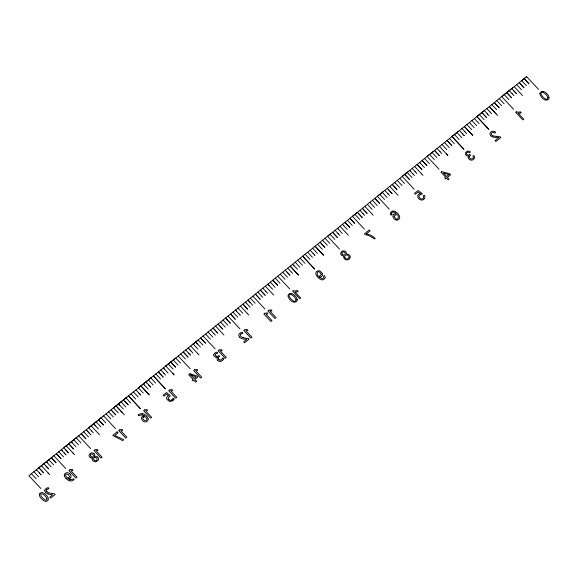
<?xml version="1.0" encoding="UTF-8"?>
<svg xmlns="http://www.w3.org/2000/svg" width="578" height="578" viewBox="0 0 578 578"><rect width="100%" height="100%" fill="white"/><g stroke="black" fill="none" stroke-linecap="round" stroke-linejoin="round"><path stroke-width="0.87" d="M495.519 132.275L494.746 133.135L492.962 132.29L491.343 133.236L491.343 134.92L493.07 135.953M469.726 154.55L470.615 155.287L469.408 156.212L469.242 157.541L470.933 159.102L473.057 158.473L473.433 157.44L472.905 156.038L474.032 155.583L474.617 157.722L473.425 159.586L471.619 160.229L469.589 159.716L468.144 157.946L468.498 156.06L466.901 155.937L465.709 154.911L465.615 152.44L467.877 150.966L470.391 151.826L469.618 152.686L467.978 152.043L466.648 152.838L466.706 154.326L468.274 155.186A2.659 2.355 29.8 0 0 469.596 154.666M393.828 214.402L393.43 214.799A2.847 2.522 29.8 0 0 393.047 215.5L392.917 216.338A3.165 2.803 29.8 0 0 393.177 217.516L393.943 218.643A4.082 3.62 29.8 0 0 395.706 219.828L396.147 219.958M143.272 417.063C141.697 418.631 144.579 421.55 146.299 420.43A1.698 1.51 29.8 0 0 146.769 419.079A3.988 3.533 29.8 0 0 145.735 417.367A1.871 1.662 29.8 0 0 143.279 417.07M214.864 353.093L214.185 353.844A2.399 2.124 29.8 0 0 213.846 354.849M521.833 80.465L526.616 76.628L538.559 89.431M38.3 468.173L52.165 457.054M64.707 446.996L77.047 437.098M89.59 427.048L101.938 417.143M114.473 407.093L126.82 397.187M139.363 387.137L151.703 377.239M165.763 365.968L174.997 358.562M192.163 344.799L198.312 339.871M330.732 233.693L277.751 276.168M339.496 249.053L327.545 236.286L357.19 212.48M383.626 191.282L352.457 216.316M402.18 176.406L408.509 171.326M427.063 156.45L433.399 151.371M451.945 136.495L458.282 131.423M484.704 110.232L476.836 116.539L488.807 129.335L476.857 116.568L452.155 136.372M501.718 96.591L512.65 87.827M53.783 455.753L78.695 435.826L90.638 448.586M78.673 435.798L178.234 356.012L190.184 368.771M178.212 355.983L228.007 316.101L239.949 328.868M227.985 316.079L277.78 276.197L289.723 288.957M402.23 176.406L427.084 156.472L439.034 169.238M427.272 156.327L451.974 136.524L463.896 149.305L451.996 136.502M477.204 116.294L501.74 96.613L513.69 109.379M502.087 96.338L526.457 76.802M516.27 111.8L515.692 112.262L522.859 119.949L523.755 119.227L518.17 113.237A8.193 7.268 29.8 0 0 521.06 112.862M366.474 233.801L370.115 230.882L369.255 229.957L364.443 233.815L365.144 234.567A16.249 14.414 29.8 0 1 372.001 237.312M222.407 360.556L221.461 361.134A3.23 2.868 29.8 0 1 219.907 361.423A3.027 2.688 29.8 0 1 217.776 360.354M172.714 400.771L169.787 401.537L167.15 399.6A2.803 2.485 29.8 0 1 166.767 397.996M423.595 199.475L423.284 199.677A3.287 2.919 29.8 0 1 420.957 199.974C418.566 199.576 416.377 196.188 418.616 194.331A3.352 2.977 29.8 0 1 420.43 193.731L418.169 192.019L415.351 194.28L414.484 193.355L418.039 190.509L422.475 193.832C420.762 194.504 416.89 195.747 420.069 198.362C420.921 199.135 422.395 199.302 423.212 198.391C424.534 197.416 422.193 195.66 424.115 195.342M168.913 399.543L168.408 397.585L170.3 395.749L166.486 392.52L163.155 395.186L164.051 396.147L166.587 394.109L168.458 395.663L168.003 395.981A3.844 3.41 29.8 0 0 166.746 397.989M73.681 479.993L72.192 480.723A4.537 4.024 29.8 0 1 69.548 480.737M391.978 214.59L390.988 215.218L390.41 214.012A2.666 2.363 29.8 0 1 390.54 212.61L392.252 211.107A3.071 2.724 29.8 0 1 393.278 210.934C396.407 211.432 399.665 214.452 399.723 217.725A3.179 2.818 29.8 0 1 399.384 218.636L398.184 219.734A3.042 2.702 29.8 0 1 396.147 219.958M393.134 211.996C394.319 211.779 397.028 213.903 395.988 213.831A2.832 2.514 29.8 0 0 395.063 213.846M496.242 136.263L495.469 136.227A18.178 16.126 29.8 0 1 493.07 135.975M246.546 338.274L248.367 338.52L249.024 339.228L244.595 342.783L243.699 341.829L246.633 339.474L245.426 339.308A16.907 14.992 29.8 0 1 242.081 338.672A5.05 4.48 29.8 0 1 239.646 337.212M545.726 99.156L543.371 97.444A19.876 17.629 29.8 0 1 542.525 96.54L541.037 94.142A1.922 1.705 29.8 0 1 543.132 92.27M293.797 301.21L291.442 299.498A19.876 17.629 29.8 0 1 290.597 298.595L289.116 296.196A1.922 1.705 29.8 0 1 291.204 294.325M543.118 92.343L545.784 94.315A19.775 17.542 29.8 0 1 546.42 95.002L547.901 97.415M291.189 294.404L293.855 296.37A19.775 17.542 29.8 0 1 294.491 297.063L295.972 299.469M190.733 374.934L196.036 376.863L194.056 378.482L190.697 374.963M223.758 358.663L222.646 358.013A3.967 3.519 29.8 0 1 221.576 359.581A2.283 2.023 29.8 0 1 220.088 360.137M174.05 399.008L172.995 398.35A4.227 3.75 29.8 0 1 171.933 399.86M319.157 277.014L322.329 278.813L323.882 277.859L323.543 276.226L324.525 275.598L325.118 276.811A2.594 2.298 29.8 0 1 324.995 278.199L323.579 279.564A3.237 2.876 29.8 0 1 321.585 279.781C318.933 278.899 316.469 276.544 315.798 273.791A3.273 2.904 29.8 0 1 315.826 273.105A3.468 3.078 29.8 0 1 315.935 272.664A3.338 2.962 29.8 0 1 316.636 271.573L317.604 270.959A3.013 2.673 29.8 0 1 318.492 270.779L319.135 270.8A3.193 2.832 29.8 0 1 320.096 271.075L322.452 273.589M528.921 83.731L524.167 78.637L528.892 83.752M521.652 80.653L526.428 85.732M523.943 87.726L519.16 82.647M523.914 87.748L520.063 83.615M521.428 89.742L516.696 84.619M514.21 86.621L522.526 95.58M513.517 90.536L516.479 93.708M511.725 88.615L516.45 93.73M509.211 90.63L512.187 93.817M506.747 92.603L511.501 97.704M506.718 92.624L511.472 97.718M504.233 94.619L509.008 99.698M520.229 111.988L521.074 112.891M499.255 98.607L504.03 103.686M496.791 100.586L501.545 105.68M499.06 107.681L494.306 102.581L499.031 107.696M496.567 109.676L491.813 104.575M496.105 113.837L489.328 106.569L495.043 112.746M486.835 108.563L489.812 111.756M484.321 110.579L487.594 114.09M481.857 112.558L486.611 117.652L481.835 112.58M479.35 114.574L484.126 119.653M474.372 118.562L479.148 123.641M471.908 120.535L476.662 125.636M470.29 123.519L474.17 127.63M471.684 129.624L466.93 124.53M464.437 126.524L472.775 135.469L464.416 126.546M461.952 128.518L464.929 131.712M459.438 130.534L462.711 134.045M463.917 135.295L464.221 135.613L462.443 133.706M456.952 132.528L461.728 137.607M454.46 134.522L459.243 139.601M449.482 138.518L454.265 143.597M447.018 140.49L451.772 145.591L446.996 140.512M445.407 143.474L449.287 147.585M446.794 149.579L442.04 144.486M439.533 146.501L446.332 153.748M437.069 148.474L440.046 151.667M439.331 155.569L434.577 150.468L439.309 155.583M432.062 152.484L436.845 157.563M429.577 154.478L434.353 159.557M424.599 158.473L429.375 163.545M420.524 163.429L424.404 167.541M421.911 169.535L417.157 164.434L421.889 169.556M414.643 166.45L421.449 173.696M412.179 168.429L415.156 171.615M410.293 171.066L409.694 170.423L412.945 173.949M407.179 172.439L411.955 177.518M414.151 189.194L402.201 176.427L377.34 196.361L389.261 209.142M399.716 178.421L404.492 183.501M397.252 180.401L402.006 185.495M395.634 183.378L399.514 187.496M389.76 186.405L398.119 195.328M387.296 188.377L392.05 193.478M388.17 189.367L392.029 193.5M384.782 190.393L388.055 193.905M382.296 192.387L387.072 197.466M379.804 194.389L384.587 199.468M374.855 198.355L379.609 203.456L374.826 198.377M372.362 200.349L377.116 205.45M374.631 207.444L369.848 202.365M372.145 209.438L367.391 204.345M364.877 206.36L373.236 215.276M359.899 210.349L363.172 213.86M357.435 212.321L362.189 217.422M357.406 212.343L362.16 217.444M354.921 214.337L359.697 219.416M352.428 216.338L364.378 229.098M354.719 223.411L349.965 218.311L354.697 223.426M347.479 220.305L352.233 225.406M349.748 227.4L344.994 222.299M349.719 227.421L344.965 222.32M343.672 225.601L347.255 229.394M339.987 226.309L348.353 235.232M338.13 228.931L337.523 228.288L342.255 233.404M335.009 230.304L338.289 233.815M337.299 237.377L332.545 232.277L337.277 237.399M330.038 234.292L334.814 239.371M325.06 238.281L329.836 243.36M322.596 240.26L327.35 245.361M321.007 243.222L324.858 247.355L320.082 242.276M322.372 249.349L317.618 244.248M312.619 248.258L315.617 251.43M310.126 250.26L313.399 253.764M314.613 255.014L314.909 255.332L313.132 253.431M307.641 252.254L312.416 257.333M305.148 254.248L309.931 259.327M302.684 256.22L314.605 269.008M302.662 256.242L314.584 269.023M300.17 258.236L304.953 263.315M297.706 260.216L302.46 265.309M299.975 267.303L295.199 262.231M293.906 265.512L297.489 269.305M290.243 266.198L298.58 275.142L290.221 266.22M287.728 268.214L292.511 273.293M285.243 270.208L290.019 275.287L286.442 271.494M282.75 272.202L287.533 277.281M297.128 290.77L297.973 291.68M280.265 274.203L285.041 279.275M275.287 278.191L280.07 283.271M277.577 285.265L272.823 280.164L277.556 285.286M275.092 287.259L270.309 282.18M267.824 284.174L272.599 289.253M265.331 286.175L273.697 295.091M262.846 288.169L265.851 291.341M265.136 295.242L260.382 290.142L265.114 295.264M257.867 292.157L262.65 297.236M260.158 299.231L255.404 294.137L260.136 299.252M252.889 296.146L264.84 308.912M250.404 298.147L255.18 303.226M250.325 302.677L247.94 300.119L252.694 305.22M246.322 303.103L250.202 307.214M240.448 306.123L247.254 313.37M237.963 308.125L242.738 313.197M235.499 310.097L236.395 311.058M235.47 310.119L238.743 313.623M239.957 314.88L240.253 315.198L238.476 313.29M232.985 312.113L237.76 317.192M230.297 323.174L225.543 318.081L230.268 323.196M223.029 320.096L227.804 325.168M225.319 327.17L220.565 322.069M219.568 325.667L222.833 329.164L219.25 325.371M215.565 326.079L223.924 335.002M213.072 328.073L217.855 333.152L213.976 329.041M210.609 330.052L213.86 333.578M208.094 332.068L212.877 337.14M205.609 334.062L210.385 339.142M203.124 336.056L215.067 348.823M205.414 343.13L200.66 338.029L205.385 343.151M198.146 340.045L202.921 345.124M200.436 347.118L195.682 342.024M197.445 343.968L195.653 342.039M194.367 345.326L197.943 349.119M190.675 346.034L197.481 353.281M188.211 348.007L190.899 350.882M188.19 348.028L192.965 353.107M185.726 350.001L188.977 353.534M190.184 354.784L190.48 355.102L188.703 353.194M187.994 357.096L183.24 352.002L187.966 357.117M180.726 354.018L185.502 359.09M175.748 358.006L180.524 363.085M173.256 360L178.038 365.079M175.546 367.073L170.792 361.973L175.524 367.095M169.477 365.274L173.06 369.067M165.792 365.99L174.159 374.905L172.569 373.251M163.328 367.962L164.231 368.923M163.307 367.984L168.082 373.063M160.843 369.956L164.087 373.489M155.836 373.966L160.619 379.045M150.858 377.961L155.641 383.033M148.373 379.956L153.156 385.035M148.589 384.804L150.663 387.029M146.812 382.896L150.641 387.05M144.594 385.23L148.178 389.023M138.417 387.932L143.2 393.011M135.953 389.912L140.707 395.012L138.908 393.119M133.439 391.927L138.221 397.007M130.953 393.921L135.729 399.001M128.489 395.894L140.411 408.682M128.468 395.916L140.389 408.704M125.975 397.91L130.758 402.989M123.49 399.911L128.265 404.983L124.985 401.508M125.78 406.984L121.026 401.883M119.711 405.185L123.287 408.978M117.103 407.006L122.305 412.584M116.019 405.893L124.386 414.816M113.534 407.887L118.309 412.967M111.07 409.867L115.824 414.961L112.248 411.168M108.556 411.883L113.339 416.955M106.07 413.877L110.846 418.956M103.578 415.871L115.528 428.638M101.092 417.865L105.868 422.944M103.383 424.938L98.628 419.838L103.354 424.96M100.89 426.932L96.136 421.839M98.404 428.927L94.25 424.476M95.421 425.776L93.629 423.855M91.136 425.849L99.503 434.772M88.651 427.843L91.627 431.036M88.275 432.055L86.187 429.815L89.431 433.348M90.645 434.598L90.941 434.916L89.164 433.009M83.673 431.831L88.448 436.91M81.209 433.811L85.963 438.904L81.18 433.825M76.209 437.821L80.985 442.9M73.717 439.815L78.5 444.894M72.156 442.755L76.007 446.888M73.522 448.882L68.739 443.803M69.938 445.089L73.493 448.904M66.253 445.797L73.052 453.051M63.761 447.798L68.544 452.877L65.856 450.038M61.297 449.771L62.2 450.739M61.275 449.792L64.548 453.304M65.755 454.554L66.051 454.872L64.281 452.964M58.783 451.786L63.566 456.866M56.326 453.759L61.08 458.86L56.297 453.781M65.755 468.541L53.812 455.775L28.9 475.708L40.872 488.497M74.186 479.61L73.363 478.729A3.128 2.774 29.8 0 1 73.038 478.989L71.766 479.603A3.042 2.695 29.8 0 1 70.003 479.61M51.348 457.754L56.102 462.848L51.319 457.776M48.834 459.77L53.61 464.849M51.124 466.843L46.37 461.743L47.244 462.732M45.965 465.984L48.631 468.837M48.61 468.859L43.856 463.758M41.363 465.752L48.169 472.999M38.878 467.747L43.653 472.826M39.781 468.715L43.632 472.847M36.717 470.044L36.414 469.726L39.665 473.252M40.872 474.502L41.168 474.82L39.391 472.92M33.9 471.742L38.683 476.821M31.414 473.736L36.19 478.815M512.209 93.802L513.986 95.71M496.076 113.859L497.665 115.513M489.79 111.778L491.567 113.685M487.326 113.75L489.075 115.679M469.394 122.55L470.319 123.497M464.907 131.733L466.677 133.641M444.504 142.506L445.428 143.452M446.852 154.304L447.892 155.417L446.31 153.762M440.017 151.689L441.794 153.589M419.621 162.461L420.546 163.408M421.427 173.718L423.009 175.372M415.134 171.637L416.911 173.544M412.67 173.617L414.419 175.539M394.738 182.417L395.663 183.356M392.274 184.389L397.028 189.49L392.245 184.411M387.787 193.565L389.536 195.494M362.897 213.52L364.653 215.45M342.501 224.3L343.7 225.579M338.014 233.476L339.763 235.398M323.463 255.187L315.126 246.242L323.442 255.209M315.595 251.452L317.394 253.337M292.706 264.225L293.927 265.49M267.845 284.159L269.045 285.445M265.822 291.363L267.621 293.248M245.426 302.135L246.351 303.082M243.562 304.758L247.716 309.208L242.933 304.129M247.225 313.392L248.807 315.046M218.051 324.085L219.272 325.349M213.585 333.246L215.341 335.168M193.168 344.04L194.389 345.304M197.459 353.303L199.042 354.957M168.285 363.988L169.506 365.26M163.82 373.15L165.568 375.079M145.909 381.928L146.783 382.918M144.616 385.208L143.423 383.922L143.698 384.269M118.533 403.877L119.733 405.164M118.512 403.899L119.408 404.867M91.649 431.015L93.426 432.922M71.253 441.787L72.127 442.777M73.03 453.065L74.613 454.72M48.147 473.021L49.73 474.675M138.315 414.932L139.117 415.806L141.22 414.888A2.861 2.536 29.8 0 1 142.13 414.917M319.099 276.949L319.005 276.84A3.02 2.68 29.8 0 0 320.588 276.92A2.912 2.579 29.8 0 0 321.693 276.414A3.287 2.919 29.8 0 0 322.098 276.017A2.847 2.529 29.8 0 0 322.553 275.049A3.309 2.933 29.8 0 0 322.589 274.174A3.02 2.68 29.8 0 0 322.452 273.625M242.399 332.415L242.825 333.506A3.526 3.121 29.8 0 0 240.845 334.012M46.811 498.388L46.97 499.276A1.17 1.04 29.8 0 1 46.637 499.891L46.543 499.956A1.344 1.192 29.8 0 1 45.698 500.115L44.824 499.782A9.104 8.07 29.8 0 1 42.656 497.911A8.908 7.904 29.8 0 1 40.886 495.577L40.756 494.761A1.25 1.113 29.8 0 1 41.052 494.082L41.125 494.017A1.127 1.004 29.8 0 1 41.71 493.807L42.483 493.952A3.432 3.042 29.8 0 1 42.996 494.19L43.415 494.45A10.05 8.916 29.8 0 1 45.084 495.96A8.728 7.745 29.8 0 1 46.869 498.366M297.164 299.606C296.919 295.82 289.325 290.019 287.923 295.9C288.689 299.223 292.916 304.144 296.442 301.514A2.955 2.623 29.8 0 0 297.186 299.614M297.078 290.662A6.56 5.816 29.8 0 1 293.154 290.647L292.591 291.045L299.758 298.732L300.661 298.01L295.076 292.02A8.193 7.268 29.8 0 0 297.959 291.644M296.059 299.462A1.972 1.756 29.8 0 1 293.783 301.283M366.466 233.931A14.797 13.128 29.8 0 1 375.223 238.367L374.356 239.054A13.424 11.907 29.8 0 0 372.051 237.233M392.007 214.575A2.572 2.283 29.8 0 1 391.523 213.427M393.871 214.344A3.165 2.803 29.8 0 1 395.121 213.788M391.552 213.419A1.893 1.676 29.8 0 1 393.141 212.01M424.245 195.263A3.403 3.02 29.8 0 1 423.623 199.504M495.584 132.203A3.576 3.172 29.8 0 0 491.994 131.379A3.576 3.172 29.8 0 0 489.906 133.944C490.166 137.73 494.855 137.326 497.571 137.477A4.841 4.299 29.8 0 1 498.677 137.658L495.028 140.599L495.888 141.523L500.743 137.629A2.413 2.146 29.8 0 0 500.028 137.051M496.264 136.365A8.908 7.897 29.8 0 1 500.071 136.892M520.178 111.879A6.56 5.816 29.8 0 1 516.255 111.865M547.987 97.407A1.972 1.756 29.8 0 1 545.704 99.228M240.903 334.084A1.842 1.633 29.8 0 0 240.21 335.226A2.131 1.893 29.8 0 0 240.903 336.418A4.335 3.844 29.8 0 0 243.114 337.595M246.546 338.246A24.551 21.776 29.8 0 1 243.107 337.66M242.392 332.386A4.516 4.003 29.8 0 0 239.819 333.325L238.989 334.257A2.384 2.11 29.8 0 0 238.757 335.276A3.165 2.803 29.8 0 0 239.66 337.198M217.472 357.19A2.644 2.348 29.8 0 1 213.658 354.841M214.908 353.136A4.624 4.097 29.8 0 1 217.198 352.147L217.696 353.223A3.482 3.085 29.8 0 0 215.97 353.808A1.64 1.452 29.8 0 0 215.702 355.875M217.509 357.24A2.695 2.391 29.8 0 0 217.025 358.707A2.753 2.442 29.8 0 0 217.798 360.332M223.794 358.678A4.877 4.328 29.8 0 1 222.364 360.506M220.081 360.065A1.922 1.705 29.8 0 1 218.86 359.415M218.881 359.393A1.871 1.662 29.8 0 1 218.318 357.926M218.354 357.934A2.738 2.428 29.8 0 1 219.178 356.698L219.662 356.301L218.896 355.477L218.419 355.86A2.536 2.247 29.8 0 1 217.176 356.323M217.184 356.359A1.604 1.423 29.8 0 1 215.832 355.788M174.079 399.022A5.079 4.508 29.8 0 1 172.678 400.72M171.941 399.868A2.348 2.081 29.8 0 1 170.467 400.337M170.467 400.366A2.218 1.965 29.8 0 1 168.935 399.528M142.13 414.946A4.487 3.981 29.8 0 1 144.507 415.979A2.904 2.572 29.8 0 0 142.166 416.528L141.307 418.313L142.354 420.509A4.06 3.605 29.8 0 0 144.673 421.882A2.991 2.652 29.8 0 0 146.682 421.572L147.491 420.929A3.114 2.76 29.8 0 0 148.105 418.963M138.315 414.925A6.857 6.083 29.8 0 1 140.122 413.949A5.007 4.443 29.8 0 1 142.275 413.711M142.289 413.624A6.907 6.127 29.8 0 1 146.559 416.211M146.581 416.203A5.31 4.711 29.8 0 1 148.17 418.956M94.568 456.382A3.208 2.847 29.8 0 1 97.841 457.285M97.798 457.321A2.702 2.399 29.8 0 1 98.506 459.214A3.049 2.702 29.8 0 1 97.928 460.587L95.543 461.938L92.964 460.904A2.68 2.384 29.8 0 1 92.227 459.431A3.547 3.15 29.8 0 1 92.523 457.899A3.092 2.738 29.8 0 1 90.891 457.798M96.605 460.435A1.799 1.597 29.8 0 1 94.135 460.16M96.642 460.464A1.85 1.64 29.8 0 0 96.548 458.087A2.261 2.009 29.8 0 0 94.055 457.48M94.2 460.102A2.001 1.777 29.8 0 1 93.593 458.824A3.338 2.962 29.8 0 1 94.069 457.487M90.334 455.32A1.452 1.286 29.8 0 1 90.862 454.366A1.546 1.373 29.8 0 1 91.96 453.997A1.655 1.474 29.8 0 1 92.942 454.604A1.647 1.459 29.8 0 1 93.412 455.695A3.056 2.709 29.8 0 1 93 456.858A2.03 1.799 29.8 0 1 90.862 456.338A1.821 1.618 29.8 0 1 90.378 455.327M94.098 453.802A2.724 2.42 29.8 0 1 94.51 456.338M94.171 453.716A3.027 2.68 29.8 0 0 90.045 453.564L89.294 454.445A2.276 2.016 29.8 0 0 89.055 455.37A2.587 2.298 29.8 0 0 89.742 457.039A2.529 2.24 29.8 0 0 90.898 457.762M70.01 479.567A5.151 4.566 29.8 0 1 67.958 478.541M70.155 477.977A2.803 2.493 29.8 0 1 67.994 478.526M64.331 475.6A2.854 2.529 29.8 0 1 64.866 473.714L65.524 473.165A3.186 2.825 29.8 0 1 67.698 472.739A3.945 3.497 29.8 0 1 70.039 474.09M66.123 478.505A5.715 5.072 29.8 0 1 64.259 475.615M69.533 480.802A7.5 6.654 29.8 0 1 66.102 478.533M70.039 474.083A3.143 2.789 29.8 0 1 70.328 478.129M46.999 489.364A1.842 1.633 29.8 0 0 46.312 490.512A2.131 1.893 29.8 0 0 46.999 491.697M46.941 489.291A3.526 3.121 29.8 0 1 48.92 488.815L48.494 487.695A4.516 4.003 29.8 0 0 45.915 488.612L45.084 489.544A2.384 2.11 29.8 0 0 44.853 490.563M46.955 491.741A4.335 3.844 29.8 0 0 49.209 492.882A24.551 21.776 29.8 0 0 52.641 493.533L54.462 493.807L55.12 494.515L50.691 498.07L49.795 497.109L52.728 494.761L51.521 494.595A16.907 14.992 29.8 0 1 48.184 493.959M48.184 493.93A5.05 4.48 29.8 0 1 45.741 492.499M45.756 492.485A3.165 2.803 29.8 0 1 44.838 490.563M350.152 257.073C350.152 260.757 344.336 260.945 343.672 257.492C344.907 254.92 340.247 256.545 340.731 253.294C340.897 250.281 345.752 249.927 346.323 252.882C345.471 254.941 350.716 253.569 350.152 257.073M394.138 216.309C399.268 225.499 400.092 209.59 394.138 216.309M539.852 93.679C540.452 97.09 544.816 102.089 548.37 99.459A2.955 2.623 29.8 0 0 549.114 97.552C548.746 93.867 541.557 88.029 539.852 93.679M69.584 476.431L69.107 477.399A1.944 1.72 29.8 0 1 67.279 477.63A1.474 1.308 29.8 0 1 66.81 477.233A4.573 4.053 29.8 0 1 65.646 475.477L65.661 475.369A1.532 1.358 29.8 0 1 66.051 474.119L68.117 474.285L69.584 476.431M321.361 274.427C315.87 281.472 315.855 265.468 321.361 274.427M39.904 493.554L39.803 493.684A2.652 2.348 29.8 0 0 39.42 495.064L39.499 495.592A4.992 4.429 29.8 0 0 39.853 496.538L40.301 497.326A10.838 9.609 29.8 0 0 41.703 499.016L43.617 500.62L45.568 501.357A2.731 2.42 29.8 0 0 47.071 501.083L47.88 500.418A2.673 2.37 29.8 0 0 48.357 499.067L48.263 498.344A5.347 4.747 29.8 0 0 47.801 497.188L47.577 496.777A10.39 9.219 29.8 0 0 46.254 495.093L44.369 493.446L42.411 492.622A2.803 2.485 29.8 0 0 40.72 492.882L39.904 493.554M264.825 313.254L263.886 314.006L270.865 321.484L271.963 320.638L265.952 314.194L267.852 313.89L267.318 312.843L264.825 313.254M69.866 469.82L68.927 470.571L75.906 478.057L77.004 477.211L70.993 470.767L72.893 470.463L72.358 469.408L69.866 469.82M117.132 431.903L112.746 435.422L122.63 440.609L123.771 439.692L114.805 435.48L118.028 432.864L117.132 431.903M119.704 429.844L118.765 430.596L125.737 438.081L126.842 437.235L120.831 430.783L122.724 430.48L122.189 429.432L119.704 429.844M144.529 409.939L143.59 410.691L150.569 418.169L151.667 417.323L145.656 410.879L147.556 410.575L147.014 409.527L144.529 409.939M194.598 369.79L193.659 370.541L200.638 378.026L201.736 377.174L195.725 370.729L197.625 370.426L197.091 369.378L194.598 369.79M219.141 350.022L218.202 350.774L225.182 358.259L226.28 357.414L220.269 350.969L222.169 350.665L221.627 349.618L219.141 350.022M268.9 310.249L267.961 311L274.94 318.478L276.038 317.633L270.027 311.188L271.927 310.885L271.385 309.837L268.9 310.249M94.973 449.857L94.033 450.609L101.013 458.094L102.111 457.249L96.1 450.804L98 450.493L97.465 449.446L94.973 449.857M169.665 389.969L168.725 390.721L175.705 398.206L176.803 397.361L170.792 390.916L172.692 390.612L172.15 389.558L169.665 389.969M189.945 373.706L188.717 374.689L193.023 379.312L192.113 380.042L192.929 380.909L193.832 380.18L195.682 382.159L196.715 381.335L194.865 379.349L197.914 376.907L197.228 376.162L189.945 373.706M441.765 171.688L441.05 172.266L445.667 177.222L444.677 178.01L445.501 178.891L446.491 178.096L448.174 179.903L449.07 179.18L447.386 177.374L450.667 174.744L449.85 173.862L441.765 171.688M244.79 329.828L243.858 330.58L250.83 338.065L251.929 337.22L245.925 330.775L247.818 330.471L247.283 329.424L244.79 329.828M448.947 174.585L446.57 176.5L443.391 173.089L448.947 174.585M426.889 165.546L422.135 160.446L426.867 165.561M409.47 179.512L404.716 174.412L409.448 179.534M365.39 211.526L362.413 208.333L367.138 213.455L365.39 211.526M235.275 319.186L230.521 314.085L235.246 319.208M163.104 377.051L158.35 371.95L163.083 377.073M165.294 388.727L153.372 375.946L165.272 388.748M147.708 393.185L140.931 385.923L149.247 394.882L147.708 393.185M342.111 254.096A1.741 1.546 29.8 0 0 345.044 254.371A1.741 1.546 29.8 0 0 343.57 251.856A1.741 1.546 29.8 0 0 342.111 254.096M345.015 257.824A2.204 1.951 29.8 0 0 348.729 258.106A2.204 1.951 29.8 0 0 346.8 254.949A2.204 1.951 29.8 0 0 345.015 257.824"/></g></svg>
